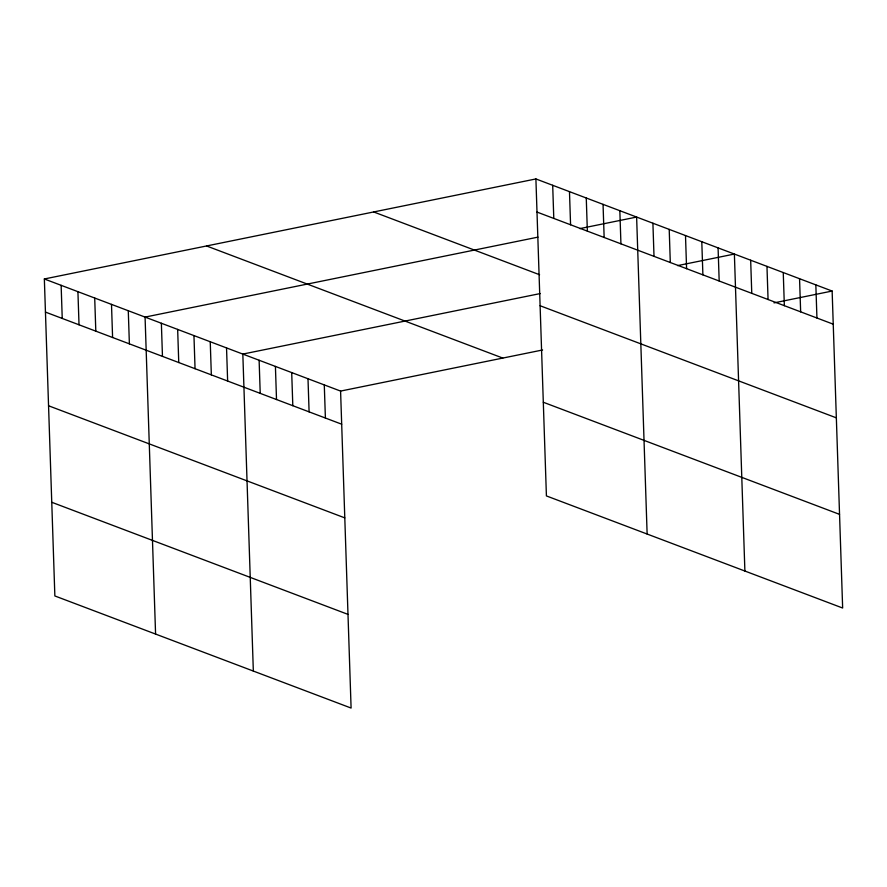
<?xml version="1.0" encoding="UTF-8"?>
<svg xmlns="http://www.w3.org/2000/svg" width="887" height="887" viewBox="0 0 887 887"><rect width="100%" height="100%" fill="white"/><g stroke="black" fill="none" stroke-linecap="round" stroke-linejoin="round"><path stroke-width="1.33" d="M44.35 278.973L340.586 391.078L351.097 708.059L54.861 595.953L44.35 278.973L535.903 178.941L832.139 291.047L842.65 608.027L546.414 495.922L535.903 178.941M537.943 237.139L145.069 317.091L155.58 634.061M579.843 228.613L636.622 217.06L647.133 534.041M540.327 293.542L242.827 354.079L253.338 671.06M677.601 265.612L734.381 254.059L744.892 571.028M340.586 391.078L542.589 349.977M774.007 302.877L832.139 291.047M537.001 212.071L833.237 324.176M373.693 211.96L539.584 274.737M540.105 305.738L836.341 417.844M206.56 245.965L502.796 358.071M543.31 402.254L839.545 514.36M45.448 312.091L341.683 424.197M48.552 405.769L344.788 517.875M51.756 502.275L347.992 614.381M815.84 284.882L816.938 318.012M799.553 278.718L800.651 311.847M783.254 272.553L784.352 305.682M766.967 266.388L768.064 299.507M750.668 260.224L751.766 293.342M718.082 247.894L719.18 281.013M701.794 241.73L702.892 274.848M685.496 235.554L686.593 268.683M669.208 229.389L670.306 262.519M652.91 223.225L654.007 256.354M619.836 210.707L620.933 243.836M603.049 204.354L604.147 237.483M586.263 198.001L587.36 231.13M569.476 191.647L570.574 224.777M552.69 185.294L553.787 218.424M324.287 384.914L325.396 418.032M308 378.749L309.097 411.867M291.701 372.584L292.81 405.703M275.413 366.42L276.511 399.538M259.115 360.244L260.224 393.373M226.54 347.915L227.637 381.044M210.241 341.75L211.339 374.879M193.954 335.585L195.051 368.715M177.655 329.421L178.753 362.539M161.367 323.256L162.465 356.374M128.282 310.738L129.38 343.857M111.496 304.385L112.594 337.503M94.709 298.032L95.807 331.15M77.923 291.679L79.021 324.797M61.136 285.326L62.234 318.444"/></g></svg>
